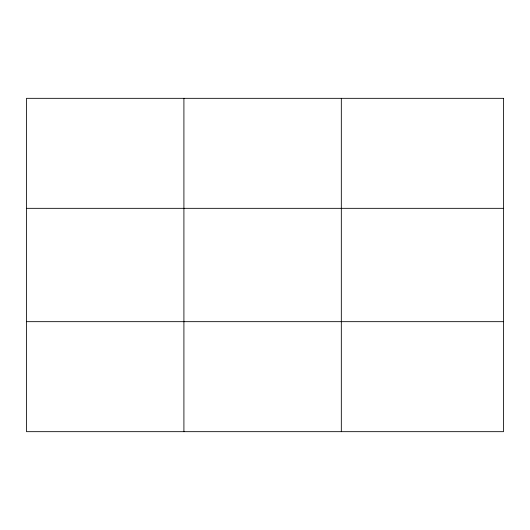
<?xml version="1.0" encoding="UTF-8"?>
<svg xmlns="http://www.w3.org/2000/svg" width="530" height="530" viewBox="0 0 530 530"><rect width="100%" height="100%" fill="white"/><g stroke="black" fill="none" stroke-linecap="round" stroke-linejoin="round"><path stroke-width="0.79" d="M183.91 431.672L183.91 98.328M341.32 431.672L341.32 98.328M26.5 208.33L503.5 208.33M26.5 321.67L503.5 321.67M503.5 98.328L503.5 431.672L26.5 431.672L26.5 98.328L503.5 98.328"/></g></svg>
